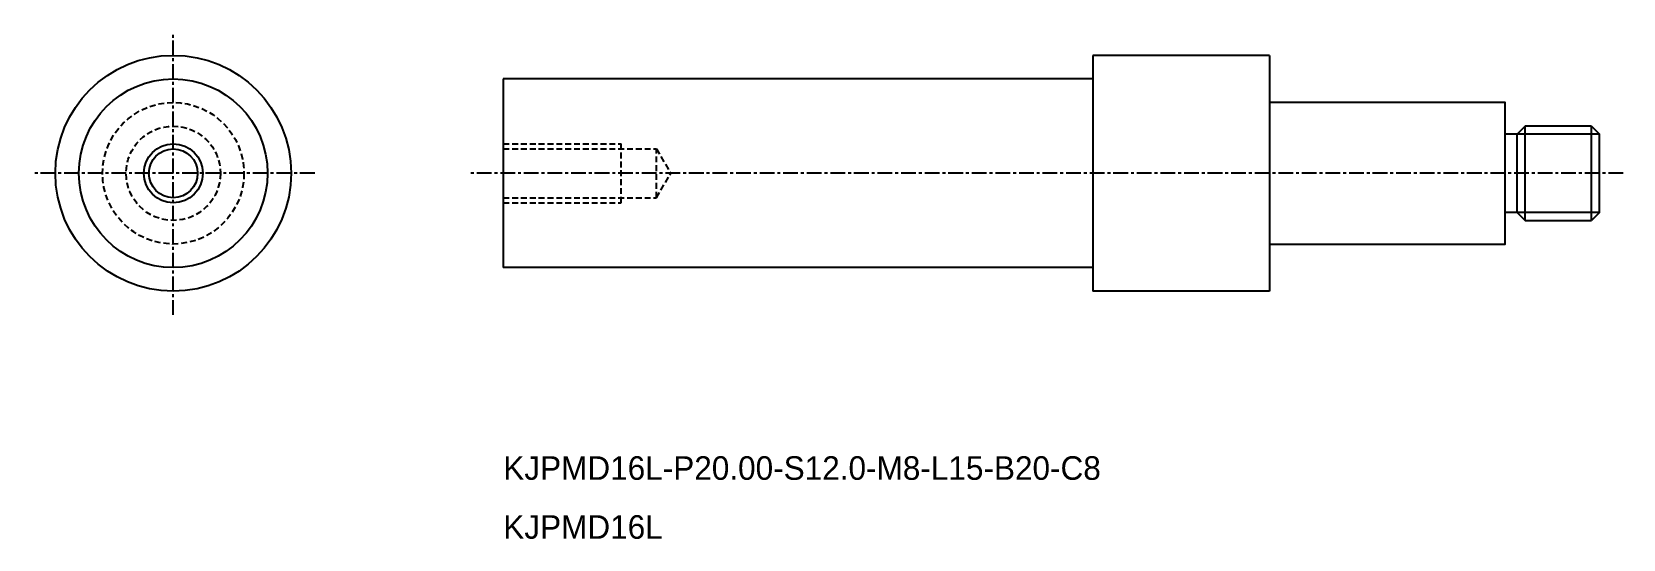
# Model space of a CAD drawing. Extents: x -2271 to -2136, y -869 to -826.
import ezdxf

# ---------------------------------------------------------------- set-up
doc = ezdxf.new("R2010")
doc.units = 0
doc.linetypes.add('CENTER', pattern=[2, 1.25, -0.25, 0.25, -0.25])
doc.linetypes.add('DASHED', pattern=[0.75, 0.5, -0.25])
doc.layers.get('0').update_dxf_attribs({"linetype": 'CONTINUOUS'})
doc.layers.add('CENTER', color=1, linetype='CENTER')

msp = doc.modelspace()

# ---------------------------------------------------------------- linework, layer by layer
at = {"color": 7, "linetype": 'CONTINUOUS'}
for p, q in [((-2166.37, -828.39), (-2181.37, -828.39)), ((-2181.37, -828.39), (-2181.37, -848.39)), ((-2166.37, -828.39), (-2166.37, -848.39)), ((-2181.37, -830.39), (-2231.37, -830.39)), ((-2231.37, -830.39), (-2231.37, -846.39)), ((-2145.37, -835.07), (-2146.37, -835.07)), ((-2144.69, -834.39), (-2145.37, -835.07)), ((-2145.37, -841.72), (-2145.37, -835.07)), ((-2139.04, -834.39), (-2144.69, -834.39)), ((-2144.69, -842.39), (-2144.69, -834.39)), ((-2139.04, -842.39), (-2139.04, -834.39)), ((-2139.04, -834.39), (-2138.37, -835.07)), ((-2138.37, -841.72), (-2138.37, -835.07)), ((-2145.37, -841.72), (-2146.37, -841.72)), ((-2145.37, -841.72), (-2144.69, -842.39)), ((-2144.69, -842.39), (-2139.04, -842.39)), ((-2138.37, -841.72), (-2139.04, -842.39)), ((-2181.37, -846.39), (-2231.37, -846.39)), ((-2166.37, -848.39), (-2181.37, -848.39))]:
    msp.add_line(p, q, dxfattribs=at)
at = {"color": 3}
for p, q in [((-2138.37, -835.07), (-2145.37, -835.07)), ((-2138.37, -841.72), (-2145.37, -841.72))]:
    msp.add_line(p, q, dxfattribs=at)
at = {"color": 3, "linetype": 'DASHED'}
for p, q in [((-2231.37, -835.89), (-2221.37, -835.89)), ((-2231.37, -836.33), (-2218.37, -836.33)), ((-2221.37, -840.89), (-2221.37, -835.89)), ((-2218.37, -836.33), (-2217.17, -838.39)), ((-2218.37, -840.46), (-2218.37, -836.33)), ((-2218.37, -840.46), (-2217.17, -838.39)), ((-2231.37, -840.46), (-2218.37, -840.46)), ((-2231.37, -840.89), (-2221.37, -840.89))]:
    msp.add_line(p, q, dxfattribs=at)
at = {"color": 7, "linetype": 'CONTINUOUS'}
msp.add_lwpolyline([(-2166.37, -844.39), (-2146.37, -844.39), (-2146.37, -832.39), (-2166.37, -832.39)], close=True, dxfattribs=at)
for radius in [10, 8, 2.07]:
    msp.add_circle((-2259.37, -838.39), radius, dxfattribs=at)
at = {"color": 3, "linetype": 'DASHED'}
for radius in [6, 4]:
    msp.add_circle((-2259.37, -838.39), radius, dxfattribs=at)
at = {"color": 3, "linetype": 'CONTINUOUS'}
msp.add_circle((-2259.37, -838.39), 2.5, dxfattribs=at)
at = {"layer": 'CENTER', "color": 1, "linetype": 'CENTER'}
for p, q in [((-2259.37, -850.39), (-2259.37, -826.39)), ((-2247.37, -838.39), (-2271.37, -838.39)), ((-2136.37, -838.39), (-2234.37, -838.39))]:
    msp.add_line(p, q, dxfattribs=at)

# ---------------------------------------------------------------- texts
at = {"color": 7, "linetype": 'CONTINUOUS'}
for s, p in [('KJPMD16L-P20.00-S12.0-M8-L15-B20-C8', (-2231.37, -864.39)), ('KJPMD16L', (-2231.37, -869.39))]:
    msp.add_text(s, height=2, dxfattribs=at).set_placement(p)

doc.saveas('drawing.dxf')
